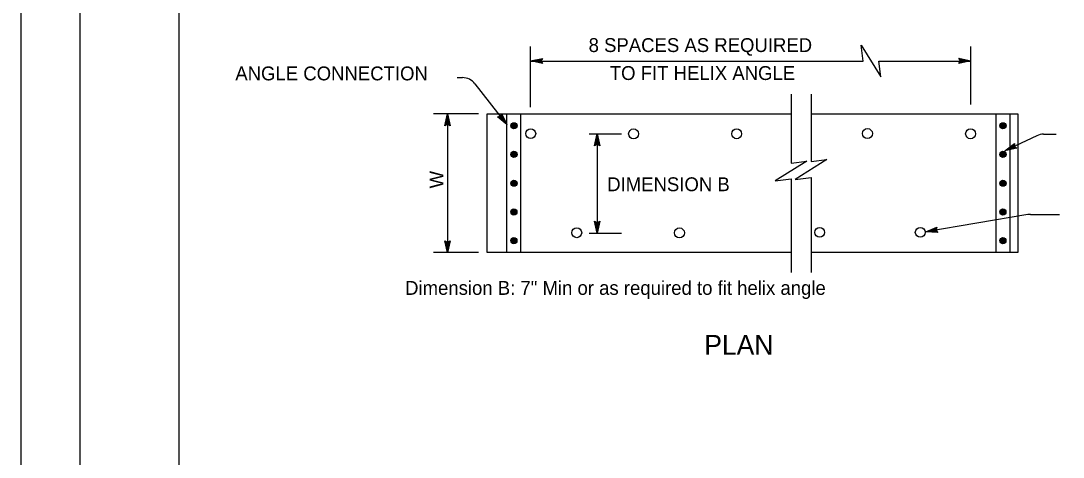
# Model space of a CAD drawing. Extents: x -894 to 866, y -472 to 714.
# Drawn here: x -894 to -368, y -120 to 100 of the extents above; entities that cross this region are included whole.
import ezdxf

# ---------------------------------------------------------------- set-up
doc = ezdxf.new("R2010")
doc.units = 0
for name, color, linetype in [('56 Stage 3 Anno', 7, 'Continuous'), ('57 Undefined', 7, 'Continuous'), ('60 Nongeo Data', 7, 'Continuous'), ('border_PLOTTING-ELEMENTS', 7, 'Continuous'), ('border_rw_22x34_Cut_Lines', 7, 'Continuous'), ('border_SHEET', 7, 'Continuous')]:
    doc.layers.add(name, color=color, linetype=linetype)

msp = doc.modelspace()

# ---------------------------------------------------------------- linework, layer by layer
at = {"layer": '56 Stage 3 Anno'}
for p, q in [((-636.6, 56.89), (-636.6, 87.4)), ((-414.23, 58.11), (-414.23, 87.4)), ((-636.61, 80.15), (-630.61, 81.48)), ((-630.61, 78.81), (-636.61, 80.15)), ((-636.61, 80.15), (-636.61, 80.15)), ((-636.6, 80.13), (-468.67, 80.13)), ((-630.83, 79.16), (-635.23, 80.15)), ((-635.22, 80.15), (-630.85, 81.12)), ((-633.85, 80.14), (-631.03, 80.77)), ((-631.06, 79.52), (-633.85, 80.14)), ((-632.47, 80.14), (-631.26, 80.41)), ((-631.24, 79.87), (-632.47, 80.14)), ((-630.61, 81.48), (-631.41, 80.15)), ((-631.41, 80.15), (-630.61, 78.81)), ((-630.61, 81.48), (-630.61, 81.48)), ((-460.67, 80.13), (-414.23, 80.13)), ((-419.42, 80.15), (-420.22, 81.49)), ((-420.22, 81.49), (-420.22, 81.49)), ((-420.22, 81.49), (-414.22, 80.15)), ((-414.22, 80.15), (-420.22, 78.82)), ((-420.22, 78.82), (-419.42, 80.15)), ((-420, 81.14), (-415.6, 80.15)), ((-415.61, 80.15), (-419.98, 79.18)), ((-416.98, 80.15), (-419.81, 79.53)), ((-419.77, 80.78), (-416.98, 80.15)), ((-419.59, 80.43), (-418.36, 80.16)), ((-418.36, 80.16), (-419.57, 79.89)), ((-414.22, 80.15), (-414.22, 80.15)), ((-630.61, 78.81), (-630.61, 78.81)), ((-420.22, 78.82), (-420.22, 78.82)), ((-673.63, 71.75), (-671, 71.75)), ((-664.68, 68.66), (-649.01, 48.51)), ((-662.87, 53.39), (-685.53, 53.39)), ((-679.88, 47.39), (-678.54, 53.39)), ((-678.54, 53.39), (-678.54, -16.61)), ((-678.54, 53.39), (-678.54, 53.39)), ((-678.54, 53.39), (-677.21, 47.39)), ((-651.83, 52.15), (-651.26, 53.61)), ((-651.55, 52.81), (-650.33, 50.23)), ((-651.41, 53.22), (-649.48, 49.14)), ((-651.26, 53.61), (-651.26, 53.61)), ((-651.26, 53.61), (-648.63, 48.05)), ((-678.54, 48.19), (-679.88, 47.39)), ((-679.88, 47.39), (-679.88, 47.39)), ((-679.52, 47.61), (-678.54, 52.01)), ((-679.16, 47.84), (-678.54, 50.63)), ((-678.81, 48.02), (-678.54, 49.25)), ((-678.54, 50.63), (-677.91, 47.81)), ((-678.54, 49.25), (-678.27, 48.04)), ((-677.21, 47.39), (-678.54, 48.19)), ((-678.53, 52), (-677.57, 47.63)), ((-677.21, 47.39), (-677.21, 47.39)), ((-653.37, 51.97), (-651.83, 52.15)), ((-648.63, 48.05), (-653.37, 51.97)), ((-653.37, 51.97), (-653.37, 51.97)), ((-649.49, 49.14), (-652.94, 52)), ((-650.33, 50.23), (-652.56, 52.08)), ((-651.18, 51.32), (-652.13, 52.11)), ((-651.71, 52.46), (-651.18, 51.32)), ((-648.63, 48.05), (-648.63, 48.05)), ((-607.04, 43.28), (-590.59, 43.28)), ((-604.31, 37.28), (-602.97, 43.28)), ((-602.97, 43.28), (-602.97, -6.76)), ((-602.97, 43.28), (-602.97, 43.28)), ((-602.97, 43.28), (-601.64, 37.28)), ((-380.86, 42.4), (-396.96, 34.74)), ((-377.42, 43.17), (-371.05, 43.17)), ((-602.97, 38.08), (-604.31, 37.28)), ((-604.31, 37.28), (-604.31, 37.28)), ((-603.96, 37.49), (-602.97, 41.9)), ((-603.6, 37.73), (-602.97, 40.51)), ((-603.25, 37.9), (-602.98, 39.13)), ((-602.98, 39.13), (-602.71, 37.92)), ((-602.97, 41.89), (-602, 37.51)), ((-602.97, 40.51), (-602.35, 37.69)), ((-601.64, 37.28), (-602.97, 38.08)), ((-601.64, 37.28), (-601.64, 37.28)), ((-396.96, 34.74), (-392.12, 38.52)), ((-395.71, 35.34), (-392.17, 38.09)), ((-394.47, 35.92), (-392.19, 37.7)), ((-393.22, 36.51), (-392.24, 37.28)), ((-392.12, 38.52), (-392.27, 36.97)), ((-392.27, 36.97), (-390.97, 36.1)), ((-392.12, 38.52), (-392.12, 38.52)), ((-390.97, 36.1), (-396.96, 34.74)), ((-396.96, 34.74), (-396.96, 34.74)), ((-391.32, 36.33), (-395.72, 35.33)), ((-391.68, 36.56), (-394.47, 35.92)), ((-391.99, 36.79), (-393.22, 36.51)), ((-390.97, 36.1), (-390.97, 36.1)), ((-385.4, 2.57), (-436.99, -6.16)), ((-384.07, 2.68), (-369.37, 2.68)), ((-602.97, -6.76), (-604.3, -0.76)), ((-604.3, -0.76), (-604.3, -0.76)), ((-604.3, -0.76), (-602.97, -1.56)), ((-602.98, -5.37), (-603.94, -1)), ((-602.97, -4), (-603.6, -1.18)), ((-602.97, -2.62), (-603.24, -1.41)), ((-602.97, -1.56), (-601.63, -0.76)), ((-601.63, -0.76), (-602.97, -6.76)), ((-601.99, -0.98), (-602.97, -5.39)), ((-602.35, -1.22), (-602.97, -4)), ((-602.69, -1.39), (-602.97, -2.62)), ((-601.63, -0.76), (-601.63, -0.76)), ((-436.99, -6.16), (-431.3, -3.85)), ((-435.62, -5.92), (-431.47, -4.24)), ((-434.27, -5.7), (-431.58, -4.61)), ((-432.9, -5.47), (-431.76, -5)), ((-431.3, -3.85), (-431.86, -5.29)), ((-431.3, -3.85), (-431.3, -3.85)), ((-607.04, -6.76), (-590.59, -6.76)), ((-602.97, -6.76), (-602.97, -6.76)), ((-430.85, -6.48), (-436.99, -6.16)), ((-436.99, -6.16), (-436.99, -6.16)), ((-431.12, -6.16), (-435.63, -5.93)), ((-431.41, -5.85), (-434.27, -5.7)), ((-431.65, -5.54), (-432.9, -5.47)), ((-431.86, -5.29), (-430.85, -6.48)), ((-430.85, -6.48), (-430.85, -6.48)), ((-678.54, -16.61), (-679.87, -10.61)), ((-679.87, -10.61), (-679.87, -10.61)), ((-679.87, -10.61), (-678.54, -11.41)), ((-678.54, -15.21), (-679.51, -10.84)), ((-678.53, -13.84), (-679.16, -11.02)), ((-678.53, -12.46), (-678.8, -11.25)), ((-678.54, -11.41), (-677.2, -10.61)), ((-677.2, -10.61), (-678.54, -16.61)), ((-677.55, -10.82), (-678.54, -15.23)), ((-677.91, -11.06), (-678.53, -13.84)), ((-678.26, -11.23), (-678.53, -12.46)), ((-677.2, -10.61), (-677.2, -10.61)), ((-662.87, -16.61), (-685.53, -16.61)), ((-678.54, -16.61), (-678.54, -16.61))]:
    msp.add_line(p, q, dxfattribs=at)
msp.add_lwpolyline([(-468.67, 80.13), (-469.67, 88.13), (-459.67, 72.13), (-460.67, 80.13)], dxfattribs=at)
for centre, start, end in [((-671, 63.75), 37.8749, 90), ((-377.42, 35.17), 90, 115.4416), ((-384.07, -5.32), 90, 99.5989)]:
    msp.add_arc(centre, 8, start, end, dxfattribs=at)
at = {"layer": '60 Nongeo Data'}
for p, q in [((-504.97, 63.39), (-504.97, 28.62)), ((-494.93, 63.39), (-494.93, 29.33)), ((-658.54, -16.61), (-658.54, 53.39)), ((-658.54, 53.39), (-504.97, 53.39)), ((-648.54, -16.61), (-648.54, 53.39)), ((-641.54, -16.61), (-641.54, 53.39)), ((-494.93, 53.39), (-390.54, 53.39)), ((-401.54, 53.39), (-401.54, -16.61)), ((-394.54, 53.39), (-394.54, -16.61)), ((-390.54, 53.39), (-390.54, -16.61)), ((-494.93, 21.33), (-494.93, -26.61)), ((-504.97, 20.62), (-504.97, -26.61)), ((-504.97, -16.61), (-658.54, -16.61)), ((-390.54, -16.61), (-494.93, -16.61))]:
    msp.add_line(p, q, dxfattribs=at)
for points in [[(-504.97, 28.62), (-496.97, 29.62), (-512.97, 19.62), (-504.97, 20.62)], [(-494.93, 29.33), (-486.93, 30.33), (-502.93, 20.33), (-494.93, 21.33)]]:
    msp.add_lwpolyline(points, dxfattribs=at)
for centre, radius in [((-644.99, 47.44), 1.56), ((-644.99, 47.44), 1.37), ((-644.99, 47.44), 1.19), ((-644.99, 47.44), 1), ((-644.99, 47.44), 0.812), ((-644.99, 47.44), 0.625), ((-644.99, 47.44), 0.437), ((-644.99, 47.44), 0.187), ((-397.98, 47.44), 1.56), ((-397.98, 47.44), 1.37), ((-397.98, 47.44), 1.19), ((-397.98, 47.44), 1), ((-397.98, 47.44), 0.812), ((-397.98, 47.44), 0.625), ((-397.98, 47.44), 0.437), ((-397.98, 47.44), 0.187), ((-636.5, 43.46), 2.5), ((-584.55, 43.35), 2.5), ((-532.49, 43.37), 2.5), ((-466.42, 43.52), 2.5), ((-414.34, 43.37), 2.5), ((-644.99, 32.97), 1.56), ((-644.99, 32.97), 1.37), ((-644.99, 32.97), 1.19), ((-644.99, 32.97), 1), ((-644.99, 32.97), 0.812), ((-644.99, 32.97), 0.625), ((-644.99, 32.97), 0.437), ((-644.99, 32.97), 0.187), ((-397.98, 32.97), 1.56), ((-397.98, 32.97), 1.37), ((-397.98, 32.97), 1.19), ((-397.98, 32.97), 1), ((-397.98, 32.97), 0.812), ((-397.98, 32.97), 0.625), ((-397.98, 32.97), 0.437), ((-397.98, 32.97), 0.187), ((-644.99, 18.44), 1.56), ((-644.99, 18.44), 1.37), ((-644.99, 18.44), 1.19), ((-644.99, 18.44), 1), ((-644.99, 18.44), 0.812), ((-644.99, 18.44), 0.625), ((-644.99, 18.44), 0.437), ((-644.99, 18.44), 0.187), ((-397.98, 18.44), 1.56), ((-397.98, 18.44), 1.37), ((-397.98, 18.44), 1.19), ((-397.98, 18.44), 1), ((-397.98, 18.44), 0.812), ((-397.98, 18.44), 0.625), ((-397.98, 18.44), 0.437), ((-397.98, 18.44), 0.187), ((-645.02, 3.93), 1.56), ((-645.02, 3.93), 1.37), ((-398.01, 3.93), 1.56), ((-398.01, 3.93), 1.37), ((-645.02, 3.93), 1.19), ((-645.02, 3.93), 1), ((-645.02, 3.93), 0.812), ((-645.02, 3.93), 0.625), ((-645.02, 3.93), 0.437), ((-645.02, 3.93), 0.187), ((-398.01, 3.93), 1.19), ((-398.01, 3.93), 1), ((-398.01, 3.93), 0.812), ((-398.01, 3.93), 0.625), ((-398.01, 3.93), 0.437), ((-398.01, 3.93), 0.187), ((-613.26, -6.57), 2.5), ((-561.36, -6.63), 2.5), ((-490.57, -6.39), 2.5), ((-439.74, -6.4), 2.5), ((-645.02, -10.57), 1.56), ((-645.02, -10.57), 1.37), ((-645.02, -10.57), 1.19), ((-645.02, -10.57), 1), ((-645.02, -10.57), 0.812), ((-645.02, -10.57), 0.625), ((-645.02, -10.57), 0.437), ((-645.02, -10.57), 0.187), ((-398.01, -10.57), 1.56), ((-398.01, -10.57), 1.37), ((-398.01, -10.57), 1.19), ((-398.01, -10.57), 1), ((-398.01, -10.57), 0.812), ((-398.01, -10.57), 0.625), ((-398.01, -10.57), 0.437), ((-398.01, -10.57), 0.187)]:
    msp.add_circle(centre, radius, dxfattribs=at)
at = {"layer": 'border_PLOTTING-ELEMENTS'}
for points in [[(-894.04, -472.44), (865.96, -472.44), (865.96, 713.56), (-894.04, 713.56)], [(-864.04, 670.56), (835.96, 670.56), (835.96, -429.44), (-864.04, -429.44)]]:
    msp.add_lwpolyline(points, close=True, dxfattribs=at)
at = {"layer": 'border_rw_22x34_Cut_Lines'}
msp.add_lwpolyline([(-864.04, 670.56), (835.96, 670.56), (835.96, -429.44), (-864.04, -429.44)], close=True, dxfattribs=at)
at = {"layer": 'border_SHEET'}
msp.add_line((-814.04, -404.44), (-814.04, 645.56), dxfattribs=at)

# ---------------------------------------------------------------- texts
at = {"layer": '57 Undefined'}
for s, height, p in [('8 SPACES AS REQUIRED', 7, (-607.27, 84.67)), ('ANGLE CONNECTION', 7, (-785.72, 70.37)), ('TO FIT HELIX ANGLE', 7, (-596.57, 70.55)), ('DIMENSION B', 7, (-597.87, 14.4)), ('Dimension B: 7" Min or as required to fit helix angle', 7, (-699.96, -37.94)), ('PLAN', 10, (-548.84, -68.2))]:
    msp.add_text(s, height=height, dxfattribs=at).set_placement(p)
msp.add_text('W', height=7, rotation=90, dxfattribs=at).set_placement((-680.61, 15.8))

doc.saveas('drawing.dxf')
